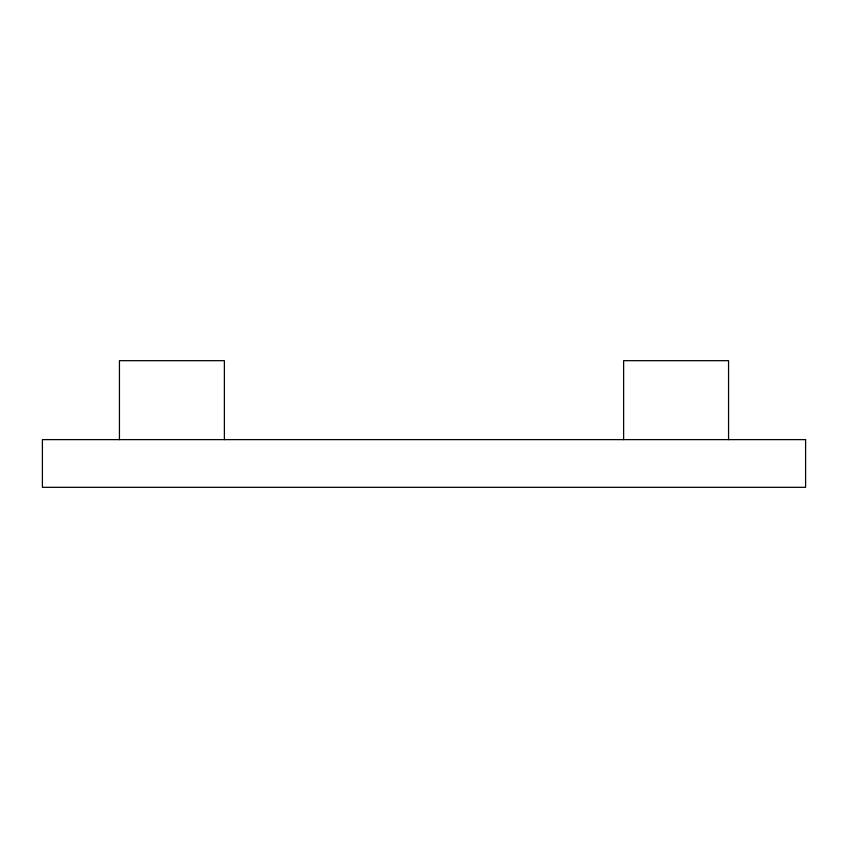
<?xml version="1.0" encoding="UTF-8"?>
<svg xmlns="http://www.w3.org/2000/svg" width="848" height="848" viewBox="0 0 848 848"><rect width="100%" height="100%" fill="white"/><g stroke="black" fill="none" stroke-linecap="round" stroke-linejoin="round"><path stroke-width="1.27" d="M728.559 439.624L728.559 360.676L623.619 360.676L623.619 439.624M224.381 439.624L224.381 360.676L119.441 360.676L119.441 439.624M805.6 439.624L42.4 439.624L42.4 487.324L805.6 487.324L805.6 439.624"/></g></svg>
